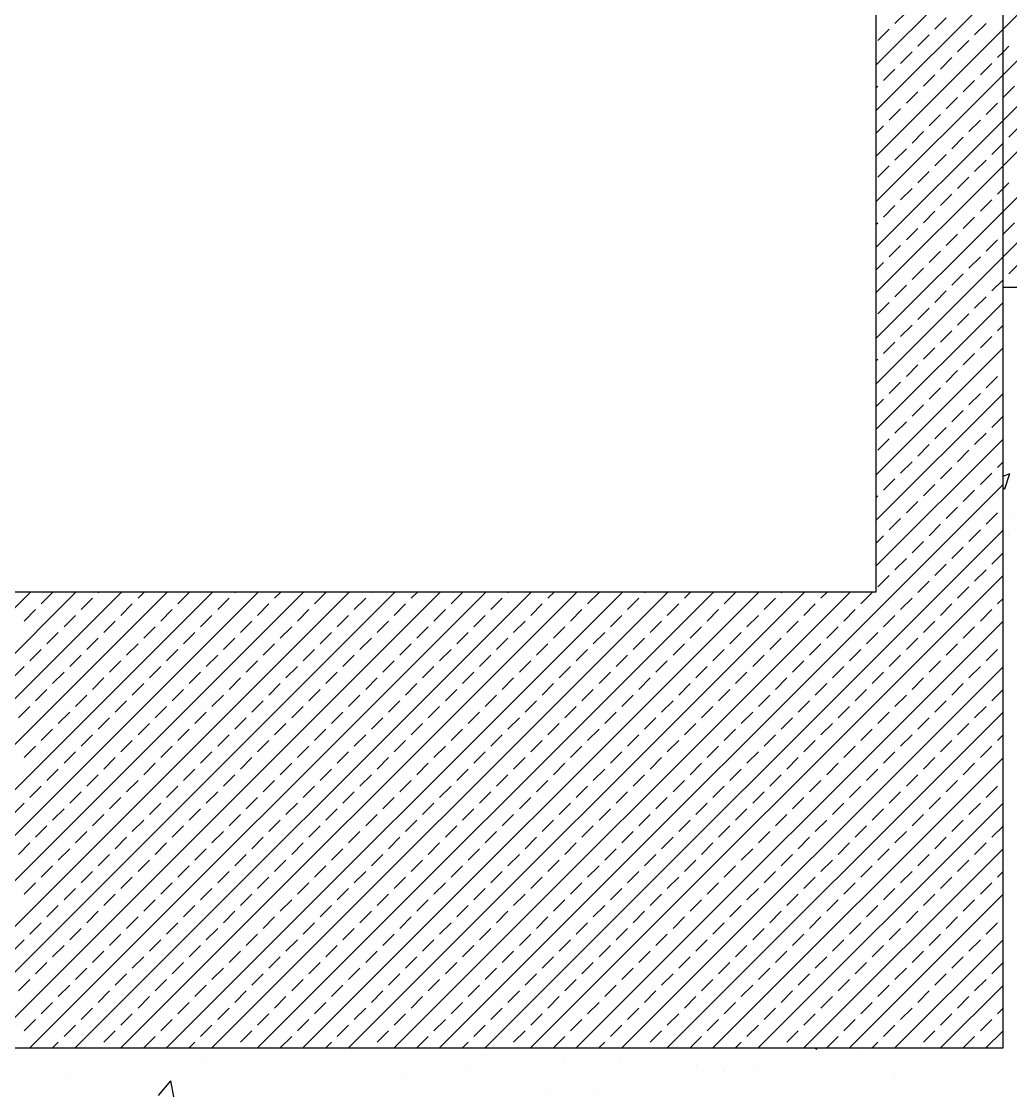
# Model space of a CAD drawing. Header units: millimetres. Extents: x 43168.9 to 43194.6, y -25545.1 to -25543.4.
# Drawn here: x 43183.7273 to 43183.8053, y -25544.8463 to -25544.7616 of the extents above; entities that cross this region are included whole.
import ezdxf

# ---------------------------------------------------------------- set-up
doc = ezdxf.new("R2010")
doc.units = ezdxf.units.MM
doc.header["$LTSCALE"] = 200
for name, color, linetype in [('kolon-b.a_sgh', 6, 'Continuous'), ('tarama-betonarme_sgh', 223, 'Continuous'), ('tarama-zemin_sgh', 197, 'Continuous')]:
    doc.layers.add(name, color=color, linetype=linetype)

msp = doc.modelspace()

# ---------------------------------------------------------------- linework, layer by layer
at = {"layer": 'kolon-b.a_sgh'}
for p, q in [((43183.794691, -25544.806559), (43183.794691, -25543.734559)), ((43183.804691, -25544.842559), (43183.804691, -25544.586559)), ((43185.058691, -25544.782559), (43183.804691, -25544.782559)), ((43183.642691, -25544.806559), (43183.794691, -25544.806559)), ((43183.632691, -25544.842559), (43183.804691, -25544.842559))]:
    msp.add_line(p, q, dxfattribs=at)
at = {"layer": 'tarama-betonarme_sgh'}
for p, q in [((43183.804691, -25544.762187), (43183.820318, -25544.746559)), ((43183.804691, -25544.765779), (43183.82391, -25544.746559)), ((43183.804691, -25544.769371), (43183.827503, -25544.746559)), ((43183.804691, -25544.772963), (43183.831095, -25544.746559)), ((43183.804691, -25544.776555), (43183.834687, -25544.746559)), ((43183.804691, -25544.780147), (43183.838279, -25544.746559)), ((43183.794691, -25544.765002), (43183.804691, -25544.755002)), ((43183.794691, -25544.768595), (43183.804691, -25544.758595)), ((43183.796167, -25544.76173), (43183.797065, -25544.760832)), ((43183.79931, -25544.762179), (43183.800208, -25544.761281)), ((43183.794691, -25544.772187), (43183.804691, -25544.762187)), ((43183.79482, -25544.763077), (43183.795718, -25544.762179)), ((43183.802453, -25544.762628), (43183.803351, -25544.76173)), ((43183.797963, -25544.763526), (43183.798861, -25544.762628)), ((43183.801106, -25544.763975), (43183.802004, -25544.763077)), ((43183.796616, -25544.764873), (43183.797514, -25544.763975)), ((43183.804249, -25544.764424), (43183.804691, -25544.763983)), ((43183.804691, -25544.763983), (43183.805147, -25544.763526)), ((43183.799759, -25544.765322), (43183.800657, -25544.764424)), ((43183.802902, -25544.765771), (43183.8038, -25544.764873)), ((43183.794691, -25544.775779), (43183.804691, -25544.765779)), ((43183.795269, -25544.76622), (43183.796167, -25544.765322)), ((43183.798412, -25544.766669), (43183.79931, -25544.765771)), ((43183.794691, -25544.766798), (43183.79482, -25544.766669)), ((43183.801555, -25544.767118), (43183.802453, -25544.76622)), ((43183.804698, -25544.767567), (43183.805596, -25544.766669)), ((43183.797065, -25544.768016), (43183.797963, -25544.767118)), ((43183.800208, -25544.768465), (43183.801106, -25544.767567)), ((43183.795718, -25544.769363), (43183.796616, -25544.768465)), ((43183.803351, -25544.768914), (43183.804249, -25544.768016)), ((43183.798861, -25544.769812), (43183.799759, -25544.768914)), ((43183.794691, -25544.779371), (43183.804691, -25544.769371)), ((43183.794691, -25544.770391), (43183.795269, -25544.769812)), ((43183.802004, -25544.770261), (43183.802902, -25544.769363)), ((43183.805147, -25544.77071), (43183.806045, -25544.769812)), ((43183.797514, -25544.771159), (43183.798412, -25544.770261)), ((43183.800657, -25544.771608), (43183.801555, -25544.77071)), ((43183.796167, -25544.772506), (43183.797065, -25544.771608)), ((43183.8038, -25544.772057), (43183.804691, -25544.771167)), ((43183.804691, -25544.771167), (43183.804698, -25544.771159)), ((43183.79931, -25544.772955), (43183.800208, -25544.772057)), ((43183.802453, -25544.773404), (43183.803351, -25544.772506)), ((43183.794691, -25544.782963), (43183.804691, -25544.772963)), ((43183.79482, -25544.773853), (43183.795718, -25544.772955)), ((43183.797963, -25544.774302), (43183.798861, -25544.773404)), ((43183.801106, -25544.774751), (43183.802004, -25544.773853)), ((43183.804691, -25544.774759), (43183.805147, -25544.774302)), ((43183.796616, -25544.775649), (43183.797514, -25544.774751)), ((43183.799759, -25544.776099), (43183.800657, -25544.7752)), ((43183.804249, -25544.7752), (43183.804691, -25544.774759)), ((43183.802902, -25544.776548), (43183.8038, -25544.775649)), ((43183.794691, -25544.786555), (43183.804691, -25544.776555)), ((43183.795269, -25544.776997), (43183.796167, -25544.776099)), ((43183.798412, -25544.777446), (43183.79931, -25544.776548)), ((43183.794691, -25544.777575), (43183.79482, -25544.777446)), ((43183.801555, -25544.777895), (43183.802453, -25544.776997)), ((43183.804698, -25544.778344), (43183.805596, -25544.777446)), ((43183.797065, -25544.778793), (43183.797963, -25544.777895)), ((43183.800208, -25544.779242), (43183.801106, -25544.778344)), ((43183.795718, -25544.78014), (43183.796616, -25544.779242)), ((43183.803351, -25544.779691), (43183.804249, -25544.778793)), ((43183.794691, -25544.790147), (43183.804691, -25544.780147)), ((43183.798861, -25544.780589), (43183.799759, -25544.779691)), ((43183.802004, -25544.781038), (43183.802902, -25544.78014)), ((43183.794691, -25544.781167), (43183.795269, -25544.780589)), ((43183.797514, -25544.781936), (43183.798412, -25544.781038)), ((43183.805147, -25544.781487), (43183.806045, -25544.780589)), ((43183.800657, -25544.782385), (43183.801555, -25544.781487)), ((43183.8038, -25544.782834), (43183.804691, -25544.781943)), ((43183.804691, -25544.781943), (43183.804698, -25544.781936)), ((43183.796167, -25544.783283), (43183.797065, -25544.782385)), ((43183.79931, -25544.783732), (43183.800208, -25544.782834)), ((43183.802453, -25544.784181), (43183.803351, -25544.783283)), ((43183.794691, -25544.793739), (43183.804691, -25544.783739)), ((43183.79482, -25544.78463), (43183.795718, -25544.783732)), ((43183.797963, -25544.785079), (43183.798861, -25544.784181)), ((43183.801106, -25544.785528), (43183.802004, -25544.78463)), ((43183.796616, -25544.786426), (43183.797514, -25544.785528)), ((43183.799759, -25544.786875), (43183.800657, -25544.785977)), ((43183.804249, -25544.785977), (43183.804691, -25544.785535)), ((43183.795269, -25544.787773), (43183.796167, -25544.786875)), ((43183.802902, -25544.787324), (43183.8038, -25544.786426)), ((43183.794691, -25544.797331), (43183.804691, -25544.787331)), ((43183.798412, -25544.788222), (43183.79931, -25544.787324)), ((43183.801555, -25544.788671), (43183.802453, -25544.787773)), ((43183.794691, -25544.788351), (43183.79482, -25544.788222)), ((43183.797065, -25544.789569), (43183.797963, -25544.788671)), ((43183.800208, -25544.790018), (43183.801106, -25544.78912)), ((43183.803351, -25544.790467), (43183.804249, -25544.789569)), ((43183.795718, -25544.790916), (43183.796616, -25544.790018)), ((43183.798861, -25544.791365), (43183.799759, -25544.790467)), ((43183.794691, -25544.800923), (43183.804691, -25544.790923)), ((43183.802004, -25544.791814), (43183.802902, -25544.790916)), ((43183.794691, -25544.791943), (43183.795269, -25544.791365)), ((43183.797514, -25544.792712), (43183.798412, -25544.791814)), ((43183.800657, -25544.793161), (43183.801555, -25544.792263)), ((43183.8038, -25544.79361), (43183.804691, -25544.792719)), ((43183.796167, -25544.794059), (43183.797065, -25544.793161)), ((43183.79931, -25544.794508), (43183.800208, -25544.79361)), ((43183.794691, -25544.804516), (43183.804691, -25544.794516)), ((43183.79482, -25544.795406), (43183.795718, -25544.794508)), ((43183.802453, -25544.794957), (43183.803351, -25544.794059)), ((43183.797963, -25544.795855), (43183.798861, -25544.794957)), ((43183.801106, -25544.796304), (43183.802004, -25544.795406)), ((43183.796616, -25544.797202), (43183.797514, -25544.796304)), ((43183.804249, -25544.796753), (43183.804691, -25544.796312)), ((43183.799759, -25544.797651), (43183.800657, -25544.796753)), ((43183.802902, -25544.7981), (43183.8038, -25544.797202)), ((43183.760239, -25544.842559), (43183.804691, -25544.798108)), ((43183.795269, -25544.798549), (43183.796167, -25544.797651)), ((43183.798412, -25544.798998), (43183.79931, -25544.7981)), ((43183.801555, -25544.799447), (43183.802453, -25544.798549)), ((43183.794691, -25544.799127), (43183.79482, -25544.798998)), ((43183.797065, -25544.800345), (43183.797963, -25544.799447)), ((43183.800208, -25544.800794), (43183.801106, -25544.799896)), ((43183.803351, -25544.801243), (43183.804249, -25544.800345)), ((43183.795718, -25544.801692), (43183.796616, -25544.800794)), ((43183.798861, -25544.802141), (43183.799759, -25544.801243)), ((43183.763831, -25544.842559), (43183.804691, -25544.8017)), ((43183.794691, -25544.802719), (43183.795269, -25544.802141)), ((43183.802004, -25544.80259), (43183.802902, -25544.801692)), ((43183.797514, -25544.803488), (43183.798412, -25544.80259)), ((43183.800657, -25544.803937), (43183.801555, -25544.803039)), ((43183.796167, -25544.804835), (43183.797065, -25544.803937)), ((43183.8038, -25544.804386), (43183.804691, -25544.803496)), ((43183.79931, -25544.805284), (43183.800208, -25544.804386)), ((43183.802453, -25544.805733), (43183.803351, -25544.804835)), ((43183.767424, -25544.842559), (43183.804691, -25544.805292)), ((43183.79482, -25544.806182), (43183.795718, -25544.805284)), ((43183.797963, -25544.806631), (43183.798861, -25544.805733)), ((43183.691989, -25544.842559), (43183.727989, -25544.806559)), ((43183.695582, -25544.842559), (43183.731582, -25544.806559)), ((43183.699174, -25544.842559), (43183.735174, -25544.806559)), ((43183.702766, -25544.842559), (43183.738766, -25544.806559)), ((43183.706358, -25544.842559), (43183.742358, -25544.806559)), ((43183.70995, -25544.842559), (43183.74595, -25544.806559)), ((43183.713542, -25544.842559), (43183.749542, -25544.806559)), ((43183.717134, -25544.842559), (43183.753134, -25544.806559)), ((43183.720726, -25544.842559), (43183.756726, -25544.806559)), ((43183.724318, -25544.842559), (43183.760318, -25544.806559)), ((43183.72791, -25544.842559), (43183.76391, -25544.806559)), ((43183.731503, -25544.842559), (43183.767503, -25544.806559)), ((43183.733305, -25544.806631), (43183.733378, -25544.806559)), ((43183.735095, -25544.842559), (43183.771095, -25544.806559)), ((43183.736448, -25544.80708), (43183.73697, -25544.806559)), ((43183.738687, -25544.842559), (43183.774687, -25544.806559)), ((43183.742279, -25544.842559), (43183.778279, -25544.806559)), ((43183.744081, -25544.806631), (43183.744154, -25544.806559)), ((43183.745871, -25544.842559), (43183.781871, -25544.806559)), ((43183.747225, -25544.80708), (43183.747746, -25544.806559)), ((43183.749463, -25544.842559), (43183.785463, -25544.806559)), ((43183.753055, -25544.842559), (43183.789055, -25544.806559)), ((43183.754858, -25544.806631), (43183.75493, -25544.806559)), ((43183.756647, -25544.842559), (43183.792647, -25544.806559)), ((43183.758001, -25544.80708), (43183.758522, -25544.806559)), ((43183.765634, -25544.806631), (43183.765706, -25544.806559)), ((43183.768777, -25544.80708), (43183.769299, -25544.806559)), ((43183.77641, -25544.806631), (43183.776483, -25544.806559)), ((43183.779553, -25544.80708), (43183.780075, -25544.806559)), ((43183.787187, -25544.806631), (43183.787259, -25544.806559)), ((43183.79033, -25544.80708), (43183.790851, -25544.806559)), ((43183.801106, -25544.80708), (43183.802004, -25544.806182)), ((43183.728815, -25544.807529), (43183.729713, -25544.806631)), ((43183.731958, -25544.807978), (43183.732856, -25544.80708)), ((43183.739591, -25544.807529), (43183.740489, -25544.806631)), ((43183.742734, -25544.807978), (43183.743632, -25544.80708)), ((43183.750368, -25544.807529), (43183.751266, -25544.806631)), ((43183.753511, -25544.807978), (43183.754409, -25544.80708)), ((43183.761144, -25544.807529), (43183.762042, -25544.806631)), ((43183.764287, -25544.807978), (43183.765185, -25544.80708)), ((43183.77192, -25544.807529), (43183.772818, -25544.806631)), ((43183.775063, -25544.807978), (43183.775961, -25544.80708)), ((43183.782697, -25544.807529), (43183.783595, -25544.806631)), ((43183.78584, -25544.807978), (43183.786738, -25544.80708)), ((43183.793473, -25544.807529), (43183.794371, -25544.806631)), ((43183.796616, -25544.807978), (43183.797514, -25544.80708)), ((43183.804249, -25544.807529), (43183.804691, -25544.807088)), ((43183.727468, -25544.808876), (43183.728366, -25544.807978)), ((43183.735101, -25544.808427), (43183.735999, -25544.807529)), ((43183.738244, -25544.808876), (43183.739142, -25544.807978)), ((43183.745878, -25544.808427), (43183.746776, -25544.807529)), ((43183.749021, -25544.808876), (43183.749919, -25544.807978)), ((43183.756654, -25544.808427), (43183.757552, -25544.807529)), ((43183.759797, -25544.808876), (43183.760695, -25544.807978)), ((43183.76743, -25544.808427), (43183.768328, -25544.807529)), ((43183.770573, -25544.808876), (43183.771471, -25544.807978)), ((43183.778206, -25544.808427), (43183.779104, -25544.807529)), ((43183.78135, -25544.808876), (43183.782248, -25544.807978)), ((43183.788983, -25544.808427), (43183.789881, -25544.807529)), ((43183.792126, -25544.808876), (43183.793024, -25544.807978)), ((43183.799759, -25544.808427), (43183.800657, -25544.807529)), ((43183.802902, -25544.808876), (43183.8038, -25544.807978)), ((43183.730611, -25544.809325), (43183.731509, -25544.808427)), ((43183.733754, -25544.809774), (43183.734652, -25544.808876)), ((43183.741387, -25544.809325), (43183.742285, -25544.808427)), ((43183.74453, -25544.809774), (43183.745429, -25544.808876)), ((43183.752164, -25544.809325), (43183.753062, -25544.808427)), ((43183.755307, -25544.809774), (43183.756205, -25544.808876)), ((43183.76294, -25544.809325), (43183.763838, -25544.808427)), ((43183.766083, -25544.809774), (43183.766981, -25544.808876)), ((43183.771016, -25544.842559), (43183.804691, -25544.808884)), ((43183.773716, -25544.809325), (43183.774614, -25544.808427)), ((43183.776859, -25544.809774), (43183.777757, -25544.808876)), ((43183.784493, -25544.809325), (43183.785391, -25544.808427)), ((43183.787636, -25544.809774), (43183.788534, -25544.808876)), ((43183.795269, -25544.809325), (43183.796167, -25544.808427)), ((43183.798412, -25544.809774), (43183.79931, -25544.808876)), ((43183.729264, -25544.810672), (43183.730162, -25544.809774)), ((43183.736897, -25544.810223), (43183.737795, -25544.809325)), ((43183.74004, -25544.810672), (43183.740938, -25544.809774)), ((43183.747674, -25544.810223), (43183.748572, -25544.809325)), ((43183.750817, -25544.810672), (43183.751715, -25544.809774)), ((43183.75845, -25544.810223), (43183.759348, -25544.809325)), ((43183.761593, -25544.810672), (43183.762491, -25544.809774)), ((43183.769226, -25544.810223), (43183.770124, -25544.809325)), ((43183.772369, -25544.810672), (43183.773267, -25544.809774)), ((43183.780002, -25544.810223), (43183.780901, -25544.809325)), ((43183.783146, -25544.810672), (43183.784044, -25544.809774)), ((43183.790779, -25544.810223), (43183.791677, -25544.809325)), ((43183.793922, -25544.810672), (43183.79482, -25544.809774)), ((43183.801555, -25544.810223), (43183.802453, -25544.809325)), ((43183.732407, -25544.811122), (43183.733305, -25544.810223)), ((43183.73555, -25544.811571), (43183.736448, -25544.810672)), ((43183.743183, -25544.811122), (43183.744081, -25544.810223)), ((43183.746327, -25544.811571), (43183.747225, -25544.810672)), ((43183.75396, -25544.811122), (43183.754858, -25544.810223)), ((43183.757103, -25544.811571), (43183.758001, -25544.810672)), ((43183.764736, -25544.811122), (43183.765634, -25544.810223)), ((43183.767879, -25544.811571), (43183.768777, -25544.810672)), ((43183.775512, -25544.811122), (43183.77641, -25544.810223)), ((43183.778655, -25544.811571), (43183.779553, -25544.810672)), ((43183.786289, -25544.811122), (43183.787187, -25544.810223)), ((43183.789432, -25544.811571), (43183.79033, -25544.810672)), ((43183.797065, -25544.811122), (43183.797963, -25544.810223)), ((43183.800208, -25544.811571), (43183.801106, -25544.810672)), ((43183.727917, -25544.81202), (43183.728815, -25544.811122)), ((43183.73106, -25544.812469), (43183.731958, -25544.811571)), ((43183.738693, -25544.81202), (43183.739591, -25544.811122)), ((43183.741836, -25544.812469), (43183.742734, -25544.811571)), ((43183.74947, -25544.81202), (43183.750368, -25544.811122)), ((43183.752613, -25544.812469), (43183.753511, -25544.811571)), ((43183.760246, -25544.81202), (43183.761144, -25544.811122)), ((43183.763389, -25544.812469), (43183.764287, -25544.811571)), ((43183.771022, -25544.81202), (43183.77192, -25544.811122)), ((43183.774165, -25544.812469), (43183.775063, -25544.811571)), ((43183.781799, -25544.81202), (43183.782697, -25544.811122)), ((43183.784942, -25544.812469), (43183.78584, -25544.811571)), ((43183.792575, -25544.81202), (43183.793473, -25544.811122)), ((43183.795718, -25544.812469), (43183.796616, -25544.811571)), ((43183.803351, -25544.81202), (43183.804249, -25544.811122)), ((43183.72657, -25544.813367), (43183.727468, -25544.812469)), ((43183.734203, -25544.812918), (43183.735101, -25544.81202)), ((43183.737346, -25544.813367), (43183.738244, -25544.812469)), ((43183.744979, -25544.812918), (43183.745878, -25544.81202)), ((43183.748123, -25544.813367), (43183.749021, -25544.812469)), ((43183.755756, -25544.812918), (43183.756654, -25544.81202)), ((43183.758899, -25544.813367), (43183.759797, -25544.812469)), ((43183.766532, -25544.812918), (43183.76743, -25544.81202)), ((43183.769675, -25544.813367), (43183.770573, -25544.812469)), ((43183.774608, -25544.842559), (43183.804691, -25544.812476)), ((43183.777308, -25544.812918), (43183.778206, -25544.81202)), ((43183.780452, -25544.813367), (43183.78135, -25544.812469)), ((43183.788085, -25544.812918), (43183.788983, -25544.81202)), ((43183.791228, -25544.813367), (43183.792126, -25544.812469)), ((43183.798861, -25544.812918), (43183.799759, -25544.81202)), ((43183.802004, -25544.813367), (43183.802902, -25544.812469)), ((43183.729713, -25544.813816), (43183.730611, -25544.812918)), ((43183.732856, -25544.814265), (43183.733754, -25544.813367)), ((43183.740489, -25544.813816), (43183.741387, -25544.812918)), ((43183.743632, -25544.814265), (43183.74453, -25544.813367)), ((43183.751266, -25544.813816), (43183.752164, -25544.812918)), ((43183.754409, -25544.814265), (43183.755307, -25544.813367)), ((43183.762042, -25544.813816), (43183.76294, -25544.812918)), ((43183.765185, -25544.814265), (43183.766083, -25544.813367)), ((43183.772818, -25544.813816), (43183.773716, -25544.812918)), ((43183.775961, -25544.814265), (43183.776859, -25544.813367)), ((43183.783595, -25544.813816), (43183.784493, -25544.812918)), ((43183.786738, -25544.814265), (43183.787636, -25544.813367)), ((43183.794371, -25544.813816), (43183.795269, -25544.812918)), ((43183.797514, -25544.814265), (43183.798412, -25544.813367)), ((43183.735999, -25544.814714), (43183.736897, -25544.813816)), ((43183.746776, -25544.814714), (43183.747674, -25544.813816)), ((43183.757552, -25544.814714), (43183.75845, -25544.813816)), ((43183.768328, -25544.814714), (43183.769226, -25544.813816)), ((43183.779104, -25544.814714), (43183.780002, -25544.813816)), ((43183.789881, -25544.814714), (43183.790779, -25544.813816)), ((43183.800657, -25544.814714), (43183.801555, -25544.813816)), ((43183.728366, -25544.815163), (43183.729264, -25544.814265)), ((43183.731509, -25544.815612), (43183.732407, -25544.814714)), ((43183.739142, -25544.815163), (43183.74004, -25544.814265)), ((43183.742285, -25544.815612), (43183.743183, -25544.814714)), ((43183.749919, -25544.815163), (43183.750817, -25544.814265)), ((43183.753062, -25544.815612), (43183.75396, -25544.814714)), ((43183.760695, -25544.815163), (43183.761593, -25544.814265)), ((43183.763838, -25544.815612), (43183.764736, -25544.814714)), ((43183.771471, -25544.815163), (43183.772369, -25544.814265)), ((43183.774614, -25544.815612), (43183.775512, -25544.814714)), ((43183.782248, -25544.815163), (43183.783146, -25544.814265)), ((43183.785391, -25544.815612), (43183.786289, -25544.814714)), ((43183.793024, -25544.815163), (43183.793922, -25544.814265)), ((43183.796167, -25544.815612), (43183.797065, -25544.814714)), ((43183.8038, -25544.815163), (43183.804691, -25544.814272)), ((43183.727019, -25544.81651), (43183.727917, -25544.815612)), ((43183.734652, -25544.816061), (43183.73555, -25544.815163)), ((43183.737795, -25544.81651), (43183.738693, -25544.815612)), ((43183.745429, -25544.816061), (43183.746327, -25544.815163)), ((43183.748572, -25544.81651), (43183.74947, -25544.815612)), ((43183.756205, -25544.816061), (43183.757103, -25544.815163)), ((43183.759348, -25544.81651), (43183.760246, -25544.815612)), ((43183.766981, -25544.816061), (43183.767879, -25544.815163)), ((43183.770124, -25544.81651), (43183.771022, -25544.815612)), ((43183.777757, -25544.816061), (43183.778655, -25544.815163)), ((43183.780901, -25544.81651), (43183.781799, -25544.815612)), ((43183.788534, -25544.816061), (43183.789432, -25544.815163)), ((43183.791677, -25544.81651), (43183.792575, -25544.815612)), ((43183.79931, -25544.816061), (43183.800208, -25544.815163)), ((43183.802453, -25544.81651), (43183.803351, -25544.815612)), ((43183.730162, -25544.816959), (43183.73106, -25544.816061)), ((43183.733305, -25544.817408), (43183.734203, -25544.81651)), ((43183.740938, -25544.816959), (43183.741836, -25544.816061)), ((43183.744081, -25544.817408), (43183.744979, -25544.81651)), ((43183.751715, -25544.816959), (43183.752613, -25544.816061)), ((43183.754858, -25544.817408), (43183.755756, -25544.81651)), ((43183.762491, -25544.816959), (43183.763389, -25544.816061)), ((43183.765634, -25544.817408), (43183.766532, -25544.81651)), ((43183.773267, -25544.816959), (43183.774165, -25544.816061)), ((43183.77641, -25544.817408), (43183.777308, -25544.81651)), ((43183.7782, -25544.842559), (43183.804691, -25544.816068)), ((43183.784044, -25544.816959), (43183.784942, -25544.816061)), ((43183.787187, -25544.817408), (43183.788085, -25544.81651)), ((43183.79482, -25544.816959), (43183.795718, -25544.816061)), ((43183.797963, -25544.817408), (43183.798861, -25544.81651)), ((43183.728815, -25544.818306), (43183.729713, -25544.817408)), ((43183.736448, -25544.817857), (43183.737346, -25544.816959)), ((43183.739591, -25544.818306), (43183.740489, -25544.817408)), ((43183.747225, -25544.817857), (43183.748123, -25544.816959)), ((43183.750368, -25544.818306), (43183.751266, -25544.817408)), ((43183.758001, -25544.817857), (43183.758899, -25544.816959)), ((43183.761144, -25544.818306), (43183.762042, -25544.817408)), ((43183.768777, -25544.817857), (43183.769675, -25544.816959)), ((43183.77192, -25544.818306), (43183.772818, -25544.817408)), ((43183.779553, -25544.817857), (43183.780452, -25544.816959)), ((43183.782697, -25544.818306), (43183.783595, -25544.817408)), ((43183.79033, -25544.817857), (43183.791228, -25544.816959)), ((43183.793473, -25544.818306), (43183.794371, -25544.817408)), ((43183.801106, -25544.817857), (43183.802004, -25544.816959)), ((43183.731958, -25544.818755), (43183.732856, -25544.817857)), ((43183.735101, -25544.819204), (43183.735999, -25544.818306)), ((43183.742734, -25544.818755), (43183.743632, -25544.817857)), ((43183.745878, -25544.819204), (43183.746776, -25544.818306)), ((43183.753511, -25544.818755), (43183.754409, -25544.817857)), ((43183.756654, -25544.819204), (43183.757552, -25544.818306)), ((43183.764287, -25544.818755), (43183.765185, -25544.817857)), ((43183.76743, -25544.819204), (43183.768328, -25544.818306)), ((43183.775063, -25544.818755), (43183.775961, -25544.817857)), ((43183.778206, -25544.819204), (43183.779104, -25544.818306)), ((43183.78584, -25544.818755), (43183.786738, -25544.817857)), ((43183.788983, -25544.819204), (43183.789881, -25544.818306)), ((43183.796616, -25544.818755), (43183.797514, -25544.817857)), ((43183.799759, -25544.819204), (43183.800657, -25544.818306)), ((43183.804249, -25544.818306), (43183.804691, -25544.817864)), ((43183.727468, -25544.819653), (43183.728366, -25544.818755)), ((43183.730611, -25544.820102), (43183.731509, -25544.819204)), ((43183.738244, -25544.819653), (43183.739142, -25544.818755)), ((43183.741387, -25544.820102), (43183.742285, -25544.819204)), ((43183.749021, -25544.819653), (43183.749919, -25544.818755)), ((43183.752164, -25544.820102), (43183.753062, -25544.819204)), ((43183.759797, -25544.819653), (43183.760695, -25544.818755)), ((43183.76294, -25544.820102), (43183.763838, -25544.819204)), ((43183.770573, -25544.819653), (43183.771471, -25544.818755)), ((43183.773716, -25544.820102), (43183.774614, -25544.819204)), ((43183.78135, -25544.819653), (43183.782248, -25544.818755)), ((43183.784493, -25544.820102), (43183.785391, -25544.819204)), ((43183.792126, -25544.819653), (43183.793024, -25544.818755)), ((43183.795269, -25544.820102), (43183.796167, -25544.819204)), ((43183.802902, -25544.819653), (43183.8038, -25544.818755)), ((43183.733754, -25544.820551), (43183.734652, -25544.819653)), ((43183.736897, -25544.821), (43183.737795, -25544.820102)), ((43183.74453, -25544.820551), (43183.745429, -25544.819653)), ((43183.747674, -25544.821), (43183.748572, -25544.820102)), ((43183.755307, -25544.820551), (43183.756205, -25544.819653)), ((43183.75845, -25544.821), (43183.759348, -25544.820102)), ((43183.766083, -25544.820551), (43183.766981, -25544.819653)), ((43183.769226, -25544.821), (43183.770124, -25544.820102)), ((43183.776859, -25544.820551), (43183.777757, -25544.819653)), ((43183.780002, -25544.821), (43183.780901, -25544.820102)), ((43183.781792, -25544.842559), (43183.804691, -25544.81966)), ((43183.787636, -25544.820551), (43183.788534, -25544.819653)), ((43183.790779, -25544.821), (43183.791677, -25544.820102)), ((43183.798412, -25544.820551), (43183.79931, -25544.819653)), ((43183.801555, -25544.821), (43183.802453, -25544.820102)), ((43183.729264, -25544.821449), (43183.730162, -25544.820551)), ((43183.732407, -25544.821898), (43183.733305, -25544.821)), ((43183.74004, -25544.821449), (43183.740938, -25544.820551)), ((43183.743183, -25544.821898), (43183.744081, -25544.821)), ((43183.750817, -25544.821449), (43183.751715, -25544.820551)), ((43183.75396, -25544.821898), (43183.754858, -25544.821)), ((43183.761593, -25544.821449), (43183.762491, -25544.820551)), ((43183.764736, -25544.821898), (43183.765634, -25544.821)), ((43183.772369, -25544.821449), (43183.773267, -25544.820551)), ((43183.775512, -25544.821898), (43183.77641, -25544.821)), ((43183.783146, -25544.821449), (43183.784044, -25544.820551)), ((43183.786289, -25544.821898), (43183.787187, -25544.821)), ((43183.793922, -25544.821449), (43183.79482, -25544.820551)), ((43183.797065, -25544.821898), (43183.797963, -25544.821)), ((43183.73555, -25544.822347), (43183.736448, -25544.821449)), ((43183.746327, -25544.822347), (43183.747225, -25544.821449)), ((43183.757103, -25544.822347), (43183.758001, -25544.821449)), ((43183.767879, -25544.822347), (43183.768777, -25544.821449)), ((43183.778655, -25544.822347), (43183.779553, -25544.821449)), ((43183.789432, -25544.822347), (43183.79033, -25544.821449)), ((43183.800208, -25544.822347), (43183.801106, -25544.821449)), ((43183.727917, -25544.822796), (43183.728815, -25544.821898)), ((43183.73106, -25544.823245), (43183.731958, -25544.822347)), ((43183.738693, -25544.822796), (43183.739591, -25544.821898)), ((43183.741836, -25544.823245), (43183.742734, -25544.822347)), ((43183.74947, -25544.822796), (43183.750368, -25544.821898)), ((43183.752613, -25544.823245), (43183.753511, -25544.822347)), ((43183.760246, -25544.822796), (43183.761144, -25544.821898)), ((43183.763389, -25544.823245), (43183.764287, -25544.822347)), ((43183.771022, -25544.822796), (43183.77192, -25544.821898)), ((43183.774165, -25544.823245), (43183.775063, -25544.822347)), ((43183.781799, -25544.822796), (43183.782697, -25544.821898)), ((43183.784942, -25544.823245), (43183.78584, -25544.822347)), ((43183.792575, -25544.822796), (43183.793473, -25544.821898)), ((43183.795718, -25544.823245), (43183.796616, -25544.822347)), ((43183.803351, -25544.822796), (43183.804249, -25544.821898)), ((43183.72657, -25544.824143), (43183.727468, -25544.823245)), ((43183.734203, -25544.823694), (43183.735101, -25544.822796)), ((43183.737346, -25544.824143), (43183.738244, -25544.823245)), ((43183.744979, -25544.823694), (43183.745878, -25544.822796)), ((43183.748123, -25544.824143), (43183.749021, -25544.823245)), ((43183.755756, -25544.823694), (43183.756654, -25544.822796)), ((43183.758899, -25544.824143), (43183.759797, -25544.823245)), ((43183.766532, -25544.823694), (43183.76743, -25544.822796)), ((43183.769675, -25544.824143), (43183.770573, -25544.823245)), ((43183.777308, -25544.823694), (43183.778206, -25544.822796)), ((43183.780452, -25544.824143), (43183.78135, -25544.823245)), ((43183.785384, -25544.842559), (43183.804691, -25544.823252)), ((43183.788085, -25544.823694), (43183.788983, -25544.822796)), ((43183.791228, -25544.824143), (43183.792126, -25544.823245)), ((43183.798861, -25544.823694), (43183.799759, -25544.822796)), ((43183.802004, -25544.824143), (43183.802902, -25544.823245)), ((43183.729713, -25544.824592), (43183.730611, -25544.823694)), ((43183.732856, -25544.825041), (43183.733754, -25544.824143)), ((43183.740489, -25544.824592), (43183.741387, -25544.823694)), ((43183.743632, -25544.825041), (43183.74453, -25544.824143)), ((43183.751266, -25544.824592), (43183.752164, -25544.823694)), ((43183.754409, -25544.825041), (43183.755307, -25544.824143)), ((43183.762042, -25544.824592), (43183.76294, -25544.823694)), ((43183.765185, -25544.825041), (43183.766083, -25544.824143)), ((43183.772818, -25544.824592), (43183.773716, -25544.823694)), ((43183.775961, -25544.825041), (43183.776859, -25544.824143)), ((43183.783595, -25544.824592), (43183.784493, -25544.823694)), ((43183.786738, -25544.825041), (43183.787636, -25544.824143)), ((43183.794371, -25544.824592), (43183.795269, -25544.823694)), ((43183.797514, -25544.825041), (43183.798412, -25544.824143)), ((43183.728366, -25544.825939), (43183.729264, -25544.825041)), ((43183.735999, -25544.82549), (43183.736897, -25544.824592)), ((43183.739142, -25544.825939), (43183.74004, -25544.825041)), ((43183.746776, -25544.82549), (43183.747674, -25544.824592)), ((43183.749919, -25544.825939), (43183.750817, -25544.825041)), ((43183.757552, -25544.82549), (43183.75845, -25544.824592)), ((43183.760695, -25544.825939), (43183.761593, -25544.825041)), ((43183.768328, -25544.82549), (43183.769226, -25544.824592)), ((43183.771471, -25544.825939), (43183.772369, -25544.825041)), ((43183.779104, -25544.82549), (43183.780002, -25544.824592)), ((43183.782248, -25544.825939), (43183.783146, -25544.825041)), ((43183.789881, -25544.82549), (43183.790779, -25544.824592)), ((43183.793024, -25544.825939), (43183.793922, -25544.825041)), ((43183.800657, -25544.82549), (43183.801555, -25544.824592)), ((43183.8038, -25544.825939), (43183.804691, -25544.825048)), ((43183.731509, -25544.826388), (43183.732407, -25544.82549)), ((43183.734652, -25544.826837), (43183.73555, -25544.825939)), ((43183.742285, -25544.826388), (43183.743183, -25544.82549)), ((43183.745429, -25544.826837), (43183.746327, -25544.825939)), ((43183.753062, -25544.826388), (43183.75396, -25544.82549)), ((43183.756205, -25544.826837), (43183.757103, -25544.825939)), ((43183.763838, -25544.826388), (43183.764736, -25544.82549)), ((43183.766981, -25544.826837), (43183.767879, -25544.825939)), ((43183.774614, -25544.826388), (43183.775512, -25544.82549)), ((43183.777757, -25544.826837), (43183.778655, -25544.825939)), ((43183.785391, -25544.826388), (43183.786289, -25544.82549)), ((43183.788534, -25544.826837), (43183.789432, -25544.825939)), ((43183.796167, -25544.826388), (43183.797065, -25544.82549)), ((43183.79931, -25544.826837), (43183.800208, -25544.825939)), ((43183.727019, -25544.827286), (43183.727917, -25544.826388)), ((43183.730162, -25544.827735), (43183.73106, -25544.826837)), ((43183.737795, -25544.827286), (43183.738693, -25544.826388)), ((43183.740938, -25544.827735), (43183.741836, -25544.826837)), ((43183.748572, -25544.827286), (43183.74947, -25544.826388)), ((43183.751715, -25544.827735), (43183.752613, -25544.826837)), ((43183.759348, -25544.827286), (43183.760246, -25544.826388)), ((43183.762491, -25544.827735), (43183.763389, -25544.826837)), ((43183.770124, -25544.827286), (43183.771022, -25544.826388)), ((43183.773267, -25544.827735), (43183.774165, -25544.826837)), ((43183.780901, -25544.827286), (43183.781799, -25544.826388)), ((43183.784044, -25544.827735), (43183.784942, -25544.826837)), ((43183.788976, -25544.842559), (43183.804691, -25544.826844)), ((43183.791677, -25544.827286), (43183.792575, -25544.826388)), ((43183.79482, -25544.827735), (43183.795718, -25544.826837)), ((43183.802453, -25544.827286), (43183.803351, -25544.826388)), ((43183.733305, -25544.828184), (43183.734203, -25544.827286)), ((43183.736448, -25544.828633), (43183.737346, -25544.827735)), ((43183.744081, -25544.828184), (43183.744979, -25544.827286)), ((43183.747225, -25544.828633), (43183.748123, -25544.827735)), ((43183.754858, -25544.828184), (43183.755756, -25544.827286)), ((43183.758001, -25544.828633), (43183.758899, -25544.827735)), ((43183.765634, -25544.828184), (43183.766532, -25544.827286)), ((43183.768777, -25544.828633), (43183.769675, -25544.827735)), ((43183.77641, -25544.828184), (43183.777308, -25544.827286)), ((43183.779553, -25544.828633), (43183.780452, -25544.827735)), ((43183.787187, -25544.828184), (43183.788085, -25544.827286)), ((43183.79033, -25544.828633), (43183.791228, -25544.827735)), ((43183.797963, -25544.828184), (43183.798861, -25544.827286)), ((43183.801106, -25544.828633), (43183.802004, -25544.827735)), ((43183.728815, -25544.829082), (43183.729713, -25544.828184)), ((43183.731958, -25544.829531), (43183.732856, -25544.828633)), ((43183.739591, -25544.829082), (43183.740489, -25544.828184)), ((43183.742734, -25544.829531), (43183.743632, -25544.828633)), ((43183.750368, -25544.829082), (43183.751266, -25544.828184)), ((43183.753511, -25544.829531), (43183.754409, -25544.828633)), ((43183.761144, -25544.829082), (43183.762042, -25544.828184)), ((43183.764287, -25544.829531), (43183.765185, -25544.828633)), ((43183.77192, -25544.829082), (43183.772818, -25544.828184)), ((43183.775063, -25544.829531), (43183.775961, -25544.828633)), ((43183.782697, -25544.829082), (43183.783595, -25544.828184)), ((43183.78584, -25544.829531), (43183.786738, -25544.828633)), ((43183.793473, -25544.829082), (43183.794371, -25544.828184)), ((43183.796616, -25544.829531), (43183.797514, -25544.828633)), ((43183.735101, -25544.82998), (43183.735999, -25544.829082)), ((43183.745878, -25544.82998), (43183.746776, -25544.829082)), ((43183.756654, -25544.82998), (43183.757552, -25544.829082)), ((43183.76743, -25544.82998), (43183.768328, -25544.829082)), ((43183.778206, -25544.82998), (43183.779104, -25544.829082)), ((43183.788983, -25544.82998), (43183.789881, -25544.829082)), ((43183.799759, -25544.82998), (43183.800657, -25544.829082)), ((43183.804249, -25544.829082), (43183.804691, -25544.828641)), ((43183.727468, -25544.830429), (43183.728366, -25544.829531)), ((43183.730611, -25544.830878), (43183.731509, -25544.82998)), ((43183.738244, -25544.830429), (43183.739142, -25544.829531)), ((43183.741387, -25544.830878), (43183.742285, -25544.82998)), ((43183.749021, -25544.830429), (43183.749919, -25544.829531)), ((43183.752164, -25544.830878), (43183.753062, -25544.82998)), ((43183.759797, -25544.830429), (43183.760695, -25544.829531)), ((43183.76294, -25544.830878), (43183.763838, -25544.82998)), ((43183.770573, -25544.830429), (43183.771471, -25544.829531)), ((43183.773716, -25544.830878), (43183.774614, -25544.82998)), ((43183.78135, -25544.830429), (43183.782248, -25544.829531)), ((43183.784493, -25544.830878), (43183.785391, -25544.82998)), ((43183.792126, -25544.830429), (43183.793024, -25544.829531)), ((43183.795269, -25544.830878), (43183.796167, -25544.82998)), ((43183.802902, -25544.830429), (43183.8038, -25544.829531)), ((43183.733754, -25544.831327), (43183.734652, -25544.830429)), ((43183.736897, -25544.831776), (43183.737795, -25544.830878)), ((43183.74453, -25544.831327), (43183.745429, -25544.830429)), ((43183.747674, -25544.831776), (43183.748572, -25544.830878)), ((43183.755307, -25544.831327), (43183.756205, -25544.830429)), ((43183.75845, -25544.831776), (43183.759348, -25544.830878)), ((43183.766083, -25544.831327), (43183.766981, -25544.830429)), ((43183.769226, -25544.831776), (43183.770124, -25544.830878)), ((43183.776859, -25544.831327), (43183.777757, -25544.830429)), ((43183.780002, -25544.831776), (43183.780901, -25544.830878)), ((43183.787636, -25544.831327), (43183.788534, -25544.830429)), ((43183.790779, -25544.831776), (43183.791677, -25544.830878)), ((43183.792568, -25544.842559), (43183.804691, -25544.830437)), ((43183.798412, -25544.831327), (43183.79931, -25544.830429)), ((43183.801555, -25544.831776), (43183.802453, -25544.830878)), ((43183.729264, -25544.832225), (43183.730162, -25544.831327)), ((43183.732407, -25544.832674), (43183.733305, -25544.831776)), ((43183.74004, -25544.832225), (43183.740938, -25544.831327)), ((43183.743183, -25544.832674), (43183.744081, -25544.831776)), ((43183.750817, -25544.832225), (43183.751715, -25544.831327)), ((43183.75396, -25544.832674), (43183.754858, -25544.831776)), ((43183.761593, -25544.832225), (43183.762491, -25544.831327)), ((43183.764736, -25544.832674), (43183.765634, -25544.831776)), ((43183.772369, -25544.832225), (43183.773267, -25544.831327)), ((43183.775512, -25544.832674), (43183.77641, -25544.831776)), ((43183.783146, -25544.832225), (43183.784044, -25544.831327)), ((43183.786289, -25544.832674), (43183.787187, -25544.831776)), ((43183.793922, -25544.832225), (43183.79482, -25544.831327)), ((43183.797065, -25544.832674), (43183.797963, -25544.831776)), ((43183.727917, -25544.833572), (43183.728815, -25544.832674)), ((43183.73555, -25544.833123), (43183.736448, -25544.832225)), ((43183.738693, -25544.833572), (43183.739591, -25544.832674)), ((43183.746327, -25544.833123), (43183.747225, -25544.832225)), ((43183.74947, -25544.833572), (43183.750368, -25544.832674)), ((43183.757103, -25544.833123), (43183.758001, -25544.832225)), ((43183.760246, -25544.833572), (43183.761144, -25544.832674)), ((43183.767879, -25544.833123), (43183.768777, -25544.832225)), ((43183.771022, -25544.833572), (43183.77192, -25544.832674)), ((43183.778655, -25544.833123), (43183.779553, -25544.832225)), ((43183.781799, -25544.833572), (43183.782697, -25544.832674)), ((43183.789432, -25544.833123), (43183.79033, -25544.832225)), ((43183.792575, -25544.833572), (43183.793473, -25544.832674)), ((43183.800208, -25544.833123), (43183.801106, -25544.832225)), ((43183.803351, -25544.833572), (43183.804249, -25544.832674)), ((43183.73106, -25544.834021), (43183.731958, -25544.833123)), ((43183.734203, -25544.83447), (43183.735101, -25544.833572)), ((43183.741836, -25544.834021), (43183.742734, -25544.833123)), ((43183.744979, -25544.83447), (43183.745878, -25544.833572)), ((43183.752613, -25544.834021), (43183.753511, -25544.833123)), ((43183.755756, -25544.83447), (43183.756654, -25544.833572)), ((43183.763389, -25544.834021), (43183.764287, -25544.833123)), ((43183.766532, -25544.83447), (43183.76743, -25544.833572)), ((43183.774165, -25544.834021), (43183.775063, -25544.833123)), ((43183.777308, -25544.83447), (43183.778206, -25544.833572)), ((43183.784942, -25544.834021), (43183.78584, -25544.833123)), ((43183.788085, -25544.83447), (43183.788983, -25544.833572)), ((43183.795718, -25544.834021), (43183.796616, -25544.833123)), ((43183.798861, -25544.83447), (43183.799759, -25544.833572)), ((43183.72657, -25544.834919), (43183.727468, -25544.834021)), ((43183.729713, -25544.835368), (43183.730611, -25544.83447)), ((43183.737346, -25544.834919), (43183.738244, -25544.834021)), ((43183.740489, -25544.835368), (43183.741387, -25544.83447)), ((43183.748123, -25544.834919), (43183.749021, -25544.834021)), ((43183.751266, -25544.835368), (43183.752164, -25544.83447)), ((43183.758899, -25544.834919), (43183.759797, -25544.834021)), ((43183.762042, -25544.835368), (43183.76294, -25544.83447)), ((43183.769675, -25544.834919), (43183.770573, -25544.834021)), ((43183.772818, -25544.835368), (43183.773716, -25544.83447)), ((43183.780452, -25544.834919), (43183.78135, -25544.834021)), ((43183.783595, -25544.835368), (43183.784493, -25544.83447)), ((43183.791228, -25544.834919), (43183.792126, -25544.834021)), ((43183.794371, -25544.835368), (43183.795269, -25544.83447)), ((43183.79616, -25544.842559), (43183.804691, -25544.834029)), ((43183.802004, -25544.834919), (43183.802902, -25544.834021)), ((43183.732856, -25544.835817), (43183.733754, -25544.834919)), ((43183.735999, -25544.836266), (43183.736897, -25544.835368)), ((43183.743632, -25544.835817), (43183.74453, -25544.834919)), ((43183.746776, -25544.836266), (43183.747674, -25544.835368)), ((43183.754409, -25544.835817), (43183.755307, -25544.834919)), ((43183.757552, -25544.836266), (43183.75845, -25544.835368)), ((43183.765185, -25544.835817), (43183.766083, -25544.834919)), ((43183.768328, -25544.836266), (43183.769226, -25544.835368)), ((43183.775961, -25544.835817), (43183.776859, -25544.834919)), ((43183.779104, -25544.836266), (43183.780002, -25544.835368)), ((43183.786738, -25544.835817), (43183.787636, -25544.834919)), ((43183.789881, -25544.836266), (43183.790779, -25544.835368)), ((43183.797514, -25544.835817), (43183.798412, -25544.834919)), ((43183.800657, -25544.836266), (43183.801555, -25544.835368)), ((43183.728366, -25544.836715), (43183.729264, -25544.835817)), ((43183.739142, -25544.836715), (43183.74004, -25544.835817)), ((43183.749919, -25544.836715), (43183.750817, -25544.835817)), ((43183.760695, -25544.836715), (43183.761593, -25544.835817)), ((43183.771471, -25544.836715), (43183.772369, -25544.835817)), ((43183.782248, -25544.836715), (43183.783146, -25544.835817)), ((43183.793024, -25544.836715), (43183.793922, -25544.835817)), ((43183.8038, -25544.836715), (43183.804691, -25544.835825)), ((43183.731509, -25544.837164), (43183.732407, -25544.836266)), ((43183.734652, -25544.837613), (43183.73555, -25544.836715)), ((43183.742285, -25544.837164), (43183.743183, -25544.836266)), ((43183.745429, -25544.837613), (43183.746327, -25544.836715)), ((43183.753062, -25544.837164), (43183.75396, -25544.836266)), ((43183.756205, -25544.837613), (43183.757103, -25544.836715)), ((43183.763838, -25544.837164), (43183.764736, -25544.836266)), ((43183.766981, -25544.837613), (43183.767879, -25544.836715)), ((43183.774614, -25544.837164), (43183.775512, -25544.836266)), ((43183.777757, -25544.837613), (43183.778655, -25544.836715)), ((43183.785391, -25544.837164), (43183.786289, -25544.836266)), ((43183.788534, -25544.837613), (43183.789432, -25544.836715)), ((43183.796167, -25544.837164), (43183.797065, -25544.836266)), ((43183.79931, -25544.837613), (43183.800208, -25544.836715)), ((43183.727019, -25544.838062), (43183.727917, -25544.837164)), ((43183.730162, -25544.838511), (43183.73106, -25544.837613)), ((43183.737795, -25544.838062), (43183.738693, -25544.837164)), ((43183.740938, -25544.838511), (43183.741836, -25544.837613)), ((43183.748572, -25544.838062), (43183.74947, -25544.837164)), ((43183.751715, -25544.838511), (43183.752613, -25544.837613)), ((43183.759348, -25544.838062), (43183.760246, -25544.837164)), ((43183.762491, -25544.838511), (43183.763389, -25544.837613)), ((43183.770124, -25544.838062), (43183.771022, -25544.837164)), ((43183.773267, -25544.838511), (43183.774165, -25544.837613)), ((43183.780901, -25544.838062), (43183.781799, -25544.837164)), ((43183.784044, -25544.838511), (43183.784942, -25544.837613)), ((43183.791677, -25544.838062), (43183.792575, -25544.837164)), ((43183.79482, -25544.838511), (43183.795718, -25544.837613)), ((43183.799752, -25544.842559), (43183.804691, -25544.837621)), ((43183.802453, -25544.838062), (43183.803351, -25544.837164)), ((43183.733305, -25544.83896), (43183.734203, -25544.838062)), ((43183.736448, -25544.839409), (43183.737346, -25544.838511)), ((43183.744081, -25544.83896), (43183.744979, -25544.838062)), ((43183.747225, -25544.839409), (43183.748123, -25544.838511)), ((43183.754858, -25544.83896), (43183.755756, -25544.838062)), ((43183.758001, -25544.839409), (43183.758899, -25544.838511)), ((43183.765634, -25544.83896), (43183.766532, -25544.838062)), ((43183.768777, -25544.839409), (43183.769675, -25544.838511)), ((43183.77641, -25544.83896), (43183.777308, -25544.838062)), ((43183.779553, -25544.839409), (43183.780452, -25544.838511)), ((43183.787187, -25544.83896), (43183.788085, -25544.838062)), ((43183.79033, -25544.839409), (43183.791228, -25544.838511)), ((43183.797963, -25544.83896), (43183.798861, -25544.838062)), ((43183.801106, -25544.839409), (43183.802004, -25544.838511)), ((43183.728815, -25544.839858), (43183.729713, -25544.83896)), ((43183.731958, -25544.840307), (43183.732856, -25544.839409)), ((43183.739591, -25544.839858), (43183.740489, -25544.83896)), ((43183.742734, -25544.840307), (43183.743632, -25544.839409)), ((43183.750368, -25544.839858), (43183.751266, -25544.83896)), ((43183.753511, -25544.840307), (43183.754409, -25544.839409)), ((43183.761144, -25544.839858), (43183.762042, -25544.83896)), ((43183.764287, -25544.840307), (43183.765185, -25544.839409)), ((43183.77192, -25544.839858), (43183.772818, -25544.83896)), ((43183.775063, -25544.840307), (43183.775961, -25544.839409)), ((43183.782697, -25544.839858), (43183.783595, -25544.83896)), ((43183.78584, -25544.840307), (43183.786738, -25544.839409)), ((43183.793473, -25544.839858), (43183.794371, -25544.83896)), ((43183.796616, -25544.840307), (43183.797514, -25544.839409)), ((43183.804249, -25544.839858), (43183.804691, -25544.839417)), ((43183.727468, -25544.841205), (43183.728366, -25544.840307)), ((43183.735101, -25544.840756), (43183.735999, -25544.839858)), ((43183.738244, -25544.841205), (43183.739142, -25544.840307)), ((43183.745878, -25544.840756), (43183.746776, -25544.839858)), ((43183.749021, -25544.841205), (43183.749919, -25544.840307)), ((43183.756654, -25544.840756), (43183.757552, -25544.839858)), ((43183.759797, -25544.841205), (43183.760695, -25544.840307)), ((43183.76743, -25544.840756), (43183.768328, -25544.839858)), ((43183.770573, -25544.841205), (43183.771471, -25544.840307)), ((43183.778206, -25544.840756), (43183.779104, -25544.839858)), ((43183.78135, -25544.841205), (43183.782248, -25544.840307)), ((43183.788983, -25544.840756), (43183.789881, -25544.839858)), ((43183.792126, -25544.841205), (43183.793024, -25544.840307)), ((43183.799759, -25544.840756), (43183.800657, -25544.839858)), ((43183.802902, -25544.841205), (43183.8038, -25544.840307)), ((43183.730611, -25544.841654), (43183.731509, -25544.840756)), ((43183.733754, -25544.842103), (43183.734652, -25544.841205)), ((43183.741387, -25544.841654), (43183.742285, -25544.840756)), ((43183.74453, -25544.842103), (43183.745429, -25544.841205)), ((43183.752164, -25544.841654), (43183.753062, -25544.840756)), ((43183.755307, -25544.842103), (43183.756205, -25544.841205)), ((43183.76294, -25544.841654), (43183.763838, -25544.840756)), ((43183.766083, -25544.842103), (43183.766981, -25544.841205)), ((43183.773716, -25544.841654), (43183.774614, -25544.840756)), ((43183.776859, -25544.842103), (43183.777757, -25544.841205)), ((43183.784493, -25544.841654), (43183.785391, -25544.840756)), ((43183.787636, -25544.842103), (43183.788534, -25544.841205)), ((43183.795269, -25544.841654), (43183.796167, -25544.840756)), ((43183.798412, -25544.842103), (43183.79931, -25544.841205)), ((43183.803345, -25544.842559), (43183.804691, -25544.841213)), ((43183.729706, -25544.842559), (43183.730162, -25544.842103)), ((43183.736897, -25544.842552), (43183.737795, -25544.841654)), ((43183.740483, -25544.842559), (43183.740938, -25544.842103)), ((43183.747674, -25544.842552), (43183.748572, -25544.841654)), ((43183.751259, -25544.842559), (43183.751715, -25544.842103)), ((43183.75845, -25544.842552), (43183.759348, -25544.841654)), ((43183.762035, -25544.842559), (43183.762491, -25544.842103)), ((43183.769226, -25544.842552), (43183.770124, -25544.841654)), ((43183.772812, -25544.842559), (43183.773267, -25544.842103)), ((43183.780002, -25544.842552), (43183.780901, -25544.841654)), ((43183.783588, -25544.842559), (43183.784044, -25544.842103)), ((43183.790779, -25544.842552), (43183.791677, -25544.841654)), ((43183.794364, -25544.842559), (43183.79482, -25544.842103)), ((43183.801555, -25544.842552), (43183.802453, -25544.841654)), ((43183.733299, -25544.842559), (43183.733305, -25544.842552)), ((43183.744075, -25544.842559), (43183.744081, -25544.842552)), ((43183.754851, -25544.842559), (43183.754858, -25544.842552)), ((43183.765628, -25544.842559), (43183.765634, -25544.842552)), ((43183.776404, -25544.842559), (43183.77641, -25544.842552)), ((43183.78718, -25544.842559), (43183.787187, -25544.842552)), ((43183.797956, -25544.842559), (43183.797963, -25544.842552))]:
    msp.add_line(p, q, dxfattribs=at)
at = {"layer": 'tarama-zemin_sgh'}
for p, q in [((43183.804691, -25544.797435), (43183.805236, -25544.797226)), ((43183.804823, -25544.798455), (43183.805235, -25544.797227)), ((43183.804691, -25544.798366), (43183.804823, -25544.798455)), ((43183.80522, -25544.800893), (43183.80522, -25544.800893)), ((43183.805097, -25544.802023), (43183.805097, -25544.802023)), ((43183.804973, -25544.807658), (43183.804973, -25544.807658)), ((43183.804726, -25544.814422), (43183.804726, -25544.814422)), ((43183.805037, -25544.827754), (43183.805037, -25544.827754)), ((43183.752746, -25544.842727), (43183.752746, -25544.842727)), ((43183.789841, -25544.842559), (43183.789991, -25544.84266)), ((43183.789991, -25544.84266), (43183.790025, -25544.842559)), ((43183.793304, -25544.84291), (43183.793304, -25544.84291)), ((43183.741483, -25544.843225), (43183.741483, -25544.843225)), ((43183.763593, -25544.843185), (43183.763593, -25544.843185)), ((43183.77007, -25544.843366), (43183.77007, -25544.843366)), ((43183.77444, -25544.843644), (43183.77444, -25544.843644)), ((43183.73105, -25544.844656), (43183.73105, -25544.844656)), ((43183.762374, -25544.844379), (43183.762374, -25544.844379)), ((43183.780498, -25544.843946), (43183.780498, -25544.843946)), ((43183.78275, -25544.844434), (43183.78275, -25544.844434)), ((43183.785288, -25544.844102), (43183.785288, -25544.844102)), ((43183.796135, -25544.84456), (43183.796135, -25544.84456)), ((43183.738065, -25544.846312), (43183.739045, -25544.845144)), ((43183.739272, -25544.84642), (43183.739037, -25544.845146)), ((43183.757287, -25544.845049), (43183.757287, -25544.845049)), ((43183.768647, -25544.845981), (43183.768647, -25544.845981)), ((43183.772487, -25544.845735), (43183.772487, -25544.845735))]:
    msp.add_line(p, q, dxfattribs=at)

doc.saveas('drawing.dxf')
